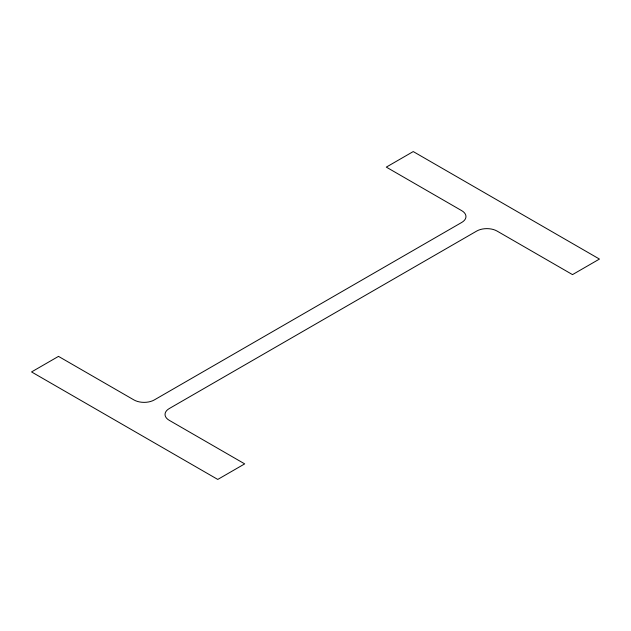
<?xml version="1.0" encoding="UTF-8"?>
<svg xmlns="http://www.w3.org/2000/svg" width="631" height="631" viewBox="0 0 631 631"><rect width="100%" height="100%" fill="white"/><g stroke="black" fill="none" stroke-linecap="round" stroke-linejoin="round"><path stroke-width="0.95" d="M58.494 356.381L31.55 371.935L217.758 479.434L244.694 463.88L169.258 420.325A14.403 8.313 0 0 1 169.258 408.565L476.697 231.064A14.403 8.313 0 0 1 497.062 231.064L572.506 274.619L599.45 259.065L413.242 151.566L386.306 167.12L461.742 210.675A14.403 8.313 0 0 1 461.742 222.435L154.303 399.936A14.403 8.313 0 0 1 133.938 399.936L58.494 356.381"/></g></svg>
